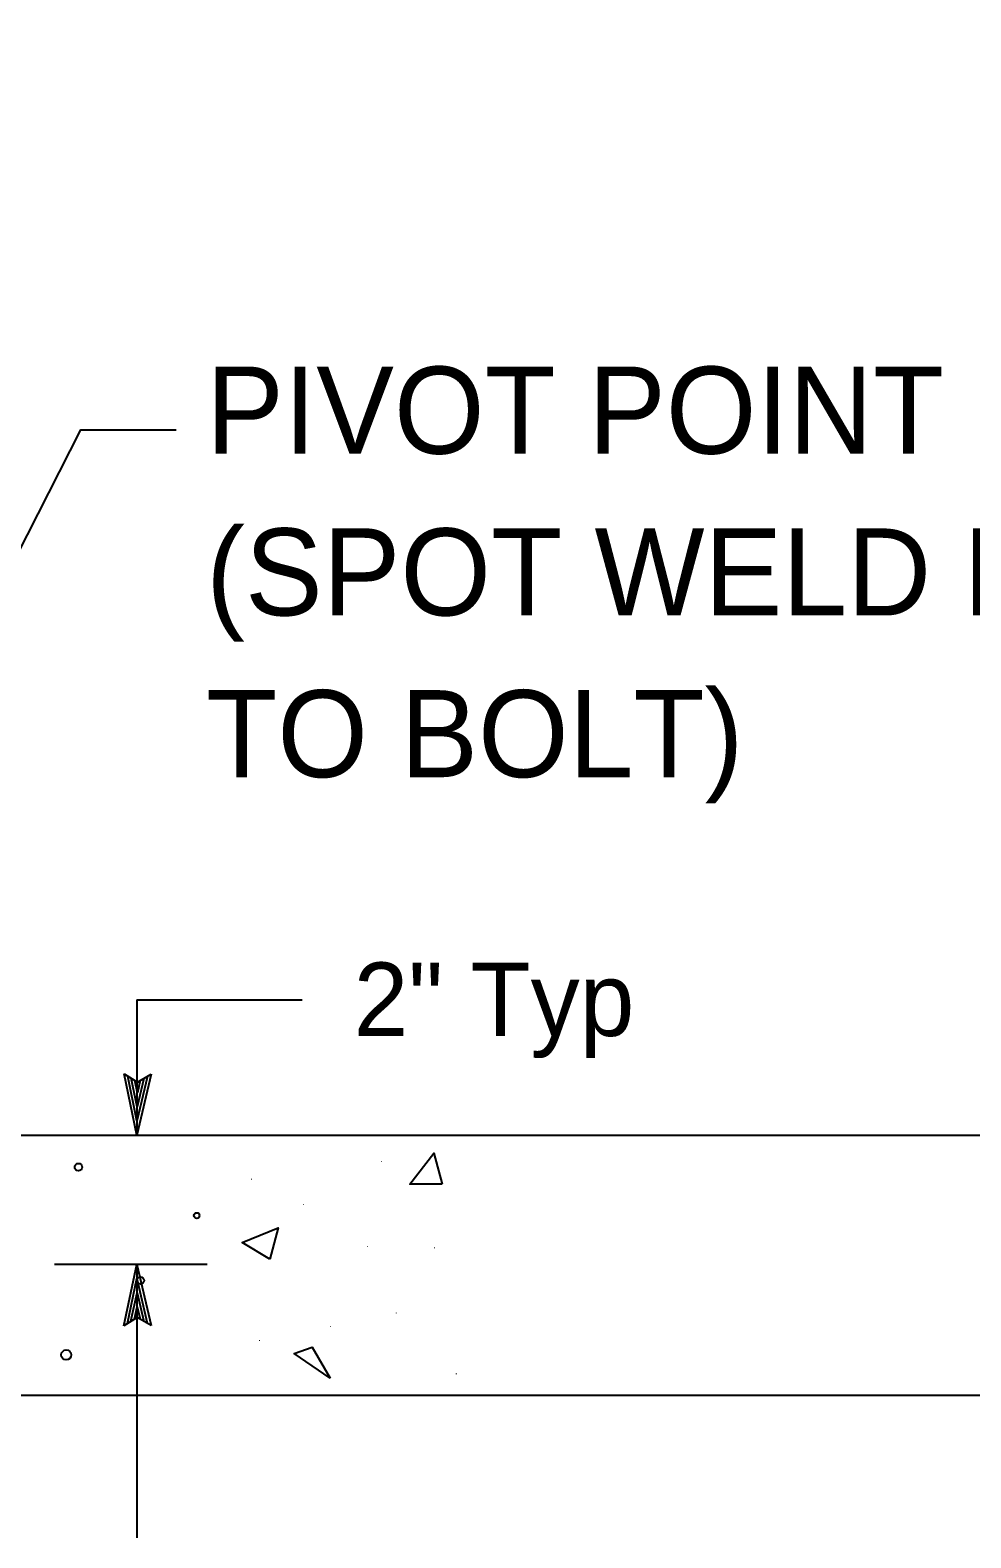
# Model space of a CAD drawing. Extents: x -893 to 867, y -474 to 712.
# Drawn here: x -151.1 to -75.5, y 362.8 to 483.9 of the extents above; entities that cross this region are included whole.
import ezdxf

# ---------------------------------------------------------------- set-up
doc = ezdxf.new("R2010")
doc.units = 0
for name, color, linetype in [('56 Stage 3 Anno', 7, 'Continuous'), ('57 Undefined', 7, 'Continuous'), ('60 Nongeo Data', 7, 'Continuous')]:
    doc.layers.add(name, color=color, linetype=linetype)

msp = doc.modelspace()

# ---------------------------------------------------------------- linework, layer by layer
at = {"layer": '56 Stage 3 Anno'}
for p, q in [((-142.52, 406.02), (-142.52, 395.13)), ((-142.52, 406.02), (-129.22, 406.02)), ((-142.52, 395.13), (-143.54, 400.07)), ((-143.54, 400.07), (-143.54, 400.07)), ((-143.54, 400.07), (-142.45, 399.4)), ((-141.35, 400.04), (-142.52, 395.13)), ((-142.45, 399.4), (-141.35, 400.04)), ((-141.35, 400.04), (-141.35, 400.04)), ((-142.5, 396.27), (-143.24, 399.87)), ((-142.48, 397.4), (-142.96, 399.72)), ((-142.46, 398.53), (-142.67, 399.53)), ((-141.64, 399.86), (-142.5, 396.26)), ((-141.94, 399.68), (-142.48, 397.4)), ((-142.23, 399.54), (-142.46, 398.53)), ((-142.52, 395.13), (-142.52, 395.13)), ((-149.12, 384.75), (-136.85, 384.76)), ((-143.56, 379.81), (-142.52, 384.74)), ((-142.52, 384.74), (-142.52, 384.74)), ((-142.52, 384.74), (-141.37, 379.83)), ((-142.52, 384.74), (-142.52, 362.76)), ((-143.27, 379.99), (-142.51, 383.61)), ((-142.5, 383.6), (-141.67, 380.02)), ((-142.98, 380.18), (-142.49, 382.47)), ((-142.49, 382.47), (-141.96, 380.16)), ((-142.7, 380.33), (-142.48, 381.34)), ((-142.48, 381.34), (-142.25, 380.35)), ((-142.47, 380.47), (-143.56, 379.81)), ((-143.56, 379.81), (-143.56, 379.81)), ((-141.37, 379.83), (-142.47, 380.47)), ((-141.37, 379.83), (-141.37, 379.83))]:
    msp.add_line(p, q, dxfattribs=at)
msp.add_lwpolyline([(-160.75, 424.82), (-147, 451.82), (-139.36, 451.82)], dxfattribs=at)
at = {"layer": '60 Nongeo Data'}
for p, q in [((-198.54, 395.13), (38.9, 395.13)), ((38.9, 374.21), (-191.98, 374.21))]:
    msp.add_line(p, q, dxfattribs=at)
for points in [[(-117.98, 391.18), (-120.58, 391.2), (-118.66, 393.68)], [(-131.82, 385.17), (-134.06, 386.49), (-131.16, 387.68)], [(-126.98, 375.59), (-129.88, 377.57), (-128.43, 378.1)]]:
    msp.add_lwpolyline(points, close=True, dxfattribs=at)
for centre, radius in [((-147.2, 392.56), 0.303), ((-137.7, 388.67), 0.226), ((-142.22, 383.45), 0.287), ((-148.18, 377.47), 0.403)]:
    msp.add_circle(centre, radius, dxfattribs=at)
msp.add_arc((-160.08, 424.33), 166.94, 0.0168, 90, dxfattribs=at)

# ---------------------------------------------------------------- texts
at = {"layer": '57 Undefined'}
for s, height, p in [('PIVOT POINT', 7, (-136.94, 449.9)), ('(SPOT WELD NUT', 7, (-136.94, 436.9)), ('TO BOLT)', 7, (-136.94, 423.9)), ('2" Typ', 5.905, (-125.09, 403.1))]:
    msp.add_text(s, height=height, dxfattribs=at).set_placement(p)
at = {"layer": '60 Nongeo Data'}
for p in [(-122.82, 392.93), (-133.26, 391.5), (-129.08, 389.44), (-123.93, 386.07), (-118.56, 385.98), (-121.62, 380.74), (-126.91, 379.64), (-132.62, 378.53), (-116.8, 375.85)]:
    msp.add_text('.', height=0.533, rotation=90, dxfattribs=at).set_placement(p)

doc.saveas('drawing.dxf')
